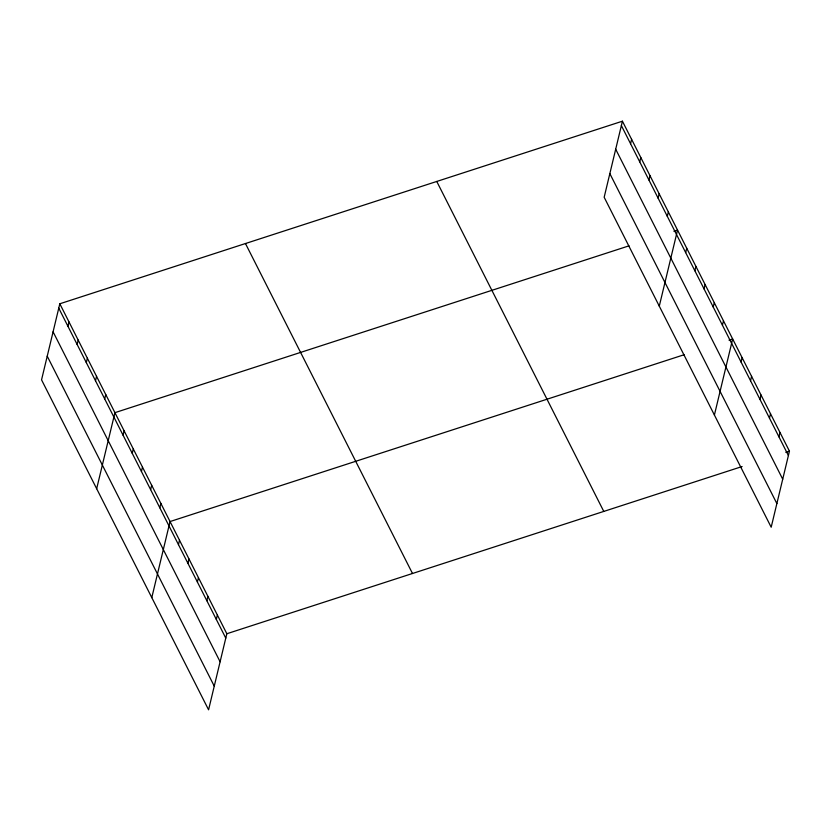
<?xml version="1.0" encoding="UTF-8"?>
<svg xmlns="http://www.w3.org/2000/svg" width="831" height="831" viewBox="0 0 831 831"><rect width="100%" height="100%" fill="white"/><g stroke="black" fill="none" stroke-linecap="round" stroke-linejoin="round"><path stroke-width="1.25" d="M59.811 303.782L41.55 379.84L208.581 709.799L226.832 633.741L59.811 303.782L622.419 121.201L789.45 451.16L771.189 527.218L604.168 197.259L622.419 121.201M67.945 326.303L68.994 321.929M77.138 344.45L78.187 340.076M86.32 362.596L87.369 358.223M95.503 380.743L96.552 376.37M104.696 398.89L105.745 394.517M96.666 488.721L114.927 412.664L629.005 245.841M123.061 435.184L124.11 430.811M132.254 453.331L133.303 448.969M141.436 471.478L142.485 467.115M150.629 489.625L151.678 485.262M159.812 507.772L160.861 503.409M151.793 597.614L170.043 521.556L684.121 354.733M178.468 544.617L179.506 540.254M187.931 563.314L188.98 558.951M197.394 582.012L198.443 577.649M206.857 600.709L207.906 596.346M216.32 619.407L217.369 615.044M630.563 143.721L631.612 139.348M639.745 161.868L640.794 157.506M648.938 180.015L649.987 175.653M658.121 198.162L659.17 193.8M667.303 216.309L668.353 211.947M659.284 306.151L677.545 230.094L673.899 231.278M685.679 252.603L686.728 248.24M694.861 270.761L695.911 266.387M704.054 288.908L705.103 284.534M713.237 307.055L714.286 302.681M722.43 325.201L723.479 320.828M714.4 415.033L732.662 338.975L729.016 340.159M741.075 362.046L742.125 357.673M750.538 380.743L751.588 376.37M760.012 399.441L761.051 395.068M769.475 418.138L770.524 413.765M778.938 436.836L779.987 432.463M226.832 633.741L742.125 466.523M785.814 452.344L789.45 451.16M621.37 125.574L788.401 455.533M615.698 149.227L782.719 479.186M609.84 173.606L776.871 503.565M436.763 181.459L603.784 511.418M245.467 243.535L412.498 573.494M58.762 308.156L225.783 638.115M53.08 331.808L220.111 661.767M47.232 356.177L214.253 686.136"/></g></svg>
